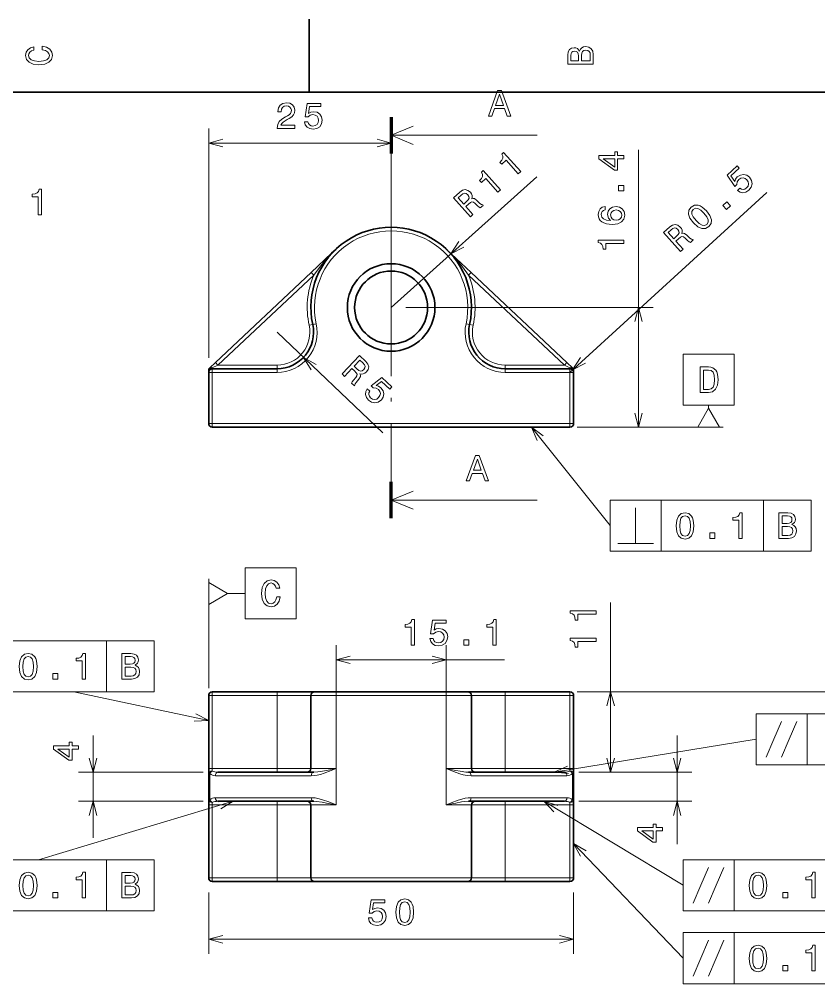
# Model space of a CAD drawing. Extents: x 0 to 297, y 0 to 210.
# Drawn here: x 108.8 to 218.3, y 77.8 to 210 of the extents above; entities that cross this region are included whole.
import ezdxf

# ---------------------------------------------------------------- set-up
doc = ezdxf.new("R2010")
doc.units = 0
doc.linetypes.add('DASHDOT', pattern=[18.5, 12, -3, 0.5, -3])

msp = doc.modelspace()

# ---------------------------------------------------------------- linework, layer by layer
at = {"color": 7, "lineweight": 35, "ltscale": 0.25}
for p, q in [((148.5, 200), (148.5, 210)), ((134.7323, 117.308624), (134.7323, 107.308624)), ((148.7323, 107.308624), (148.7323, 117.308624)), ((170.7323, 107.308624), (170.7323, 117.308624)), ((184.7323, 117.308624), (184.7323, 107.308624)), ((134.7323, 102.308624), (134.7323, 92.308624)), ((148.7323, 92.308624), (148.7323, 102.308624)), ((170.7323, 92.308624), (170.7323, 102.308624)), ((184.7323, 102.308624), (184.7323, 92.308624))]:
    msp.add_line(p, q, dxfattribs=at)
at = {"color": 7, "lineweight": 35}
for p, q in [((287, 200), (10, 200)), ((184.2323, 154.097275), (135.2323, 154.097275))]:
    msp.add_line(p, q, dxfattribs=at)
at = {"color": 7, "lineweight": 100, "ltscale": 0.125}
for p, q in [((159.7323, 196.597275), (159.7323, 191.597275)), ((159.7323, 141.597275), (159.7323, 146.597275))]:
    msp.add_line(p, q, dxfattribs=at)
at = {"color": 7, "lineweight": 13}
for p, q in [((134.7323, 163.597275), (134.7323, 195.040405)), ((159.7323, 172.497269), (159.7323, 195.040405)), ((134.7323, 193.040405), (159.7323, 193.040405)), ((159.7323, 194.097275), (179.7323, 194.097275)), ((193.628357, 154.097275), (193.628357, 192.10495)), ((159.7323, 170.497269), (179.683655, 188.40303)), ((184.2323, 161.597275), (211.184753, 186.247543)), ((161.7323, 170.497269), (195.628357, 170.497269)), ((144.097717, 167.097275), (158.586304, 153.310287)), ((184.2323, 154.597275), (135.2323, 154.597275)), ((159.7323, 144.097275), (179.7323, 144.097275)), ((189.7323, 144.097275), (217.276398, 144.097275)), ((189.7323, 137.097275), (217.276398, 137.097275)), ((189.804993, 106.808624), (189.804993, 130.07933)), ((99.7323, 124.808624), (127.27639, 124.808624)), ((99.7323, 117.808624), (127.27639, 117.808624)), ((219.7323, 117.808624), (185.2323, 117.808624)), ((209.7323, 114.808624), (237.276398, 114.808624)), ((209.7323, 107.808624), (237.276398, 107.808624)), ((138.106567, 102.808624), (111.411423, 94.808624)), ((99.7323, 94.808624), (127.27639, 94.808624)), ((199.7323, 94.808624), (227.276398, 94.808624)), ((99.7323, 87.808624), (127.27639, 87.808624)), ((199.7323, 87.808624), (227.276398, 87.808624)), ((199.7323, 84.808624), (227.276398, 84.808624)), ((134.7323, 83.902847), (184.7323, 83.902847)), ((199.7323, 77.808624), (227.276398, 77.808624))]:
    msp.add_line(p, q, dxfattribs=at)
at = {"color": 7, "linetype": 'DASHDOT', "lineweight": 13}
msp.add_line((159.7323, 191.597275), (159.7323, 146.597275), dxfattribs=at)
at = {"color": 7, "lineweight": 35, "ltscale": 0.020853}
msp.add_line((151.580276, 177.931351), (152.188095, 178.502594), dxfattribs=at)
at = {"color": 7, "lineweight": 35, "ltscale": 0.117261}
msp.add_line((170.683426, 175.300705), (167.265549, 178.512894), dxfattribs=at)
at = {"color": 7, "lineweight": 35, "ltscale": 0.096031}
msp.add_line((151.580276, 177.931351), (148.781174, 175.300705), dxfattribs=at)
at = {"color": 7, "lineweight": 35, "ltscale": 0.450436}
for p, q in [((148.781174, 175.300705), (135.651993, 162.961624)), ((183.812607, 162.961624), (170.683426, 175.300705))]:
    msp.add_line(p, q, dxfattribs=at)
at = {"color": 7, "lineweight": 13, "ltscale": 0.450436}
for p, q in [((149.123596, 174.936356), (135.994415, 162.597275)), ((183.470184, 162.597275), (170.341003, 174.936356))]:
    msp.add_line(p, q, dxfattribs=at)
at = {"color": 7, "lineweight": 13, "ltscale": 0.0125}
for p, q in [((149.123596, 174.936356), (148.781174, 175.300705)), ((170.683426, 175.300705), (170.341003, 174.936356)), ((148.983521, 168.159775), (148.494949, 168.053528)), ((148.983521, 168.159775), (149.472107, 168.266022)), ((170.481079, 168.159775), (169.992493, 168.266022)), ((170.481079, 168.159775), (170.96965, 168.053528)), ((135.994415, 162.597275), (135.651993, 162.961624)), ((144.097717, 162.097275), (144.097717, 162.597275)), ((175.366882, 162.097275), (175.366882, 162.597275)), ((183.812607, 162.961624), (183.470184, 162.597275)), ((135.2323, 161.597275), (134.7323, 161.597275)), ((135.2323, 161.597275), (135.2323, 162.097275)), ((144.097717, 162.097275), (144.097717, 161.597275)), ((175.366882, 162.097275), (175.366882, 161.597275)), ((184.2323, 161.597275), (184.2323, 162.097275)), ((184.7323, 161.597275), (184.2323, 161.597275)), ((135.2323, 154.597275), (134.7323, 154.597275)), ((135.2323, 154.597275), (135.2323, 154.097275)), ((184.7323, 154.597275), (184.2323, 154.597275)), ((184.2323, 154.597275), (184.2323, 154.097275)), ((205.2323, 154.097275), (204.7323, 154.097275)), ((134.7323, 133.308624), (134.7323, 132.808624)), ((135.2323, 117.308624), (135.2323, 117.808624)), ((144.097717, 117.808624), (144.097717, 117.308624)), ((175.366882, 117.808624), (175.366882, 117.308624)), ((184.2323, 117.308624), (184.2323, 117.808624)), ((135.2323, 117.308624), (134.7323, 117.308624)), ((184.7323, 117.308624), (184.2323, 117.308624)), ((135.2323, 107.308624), (134.7323, 107.308624)), ((144.097717, 106.808624), (144.097717, 107.308624)), ((175.366882, 106.808624), (175.366882, 107.308624)), ((184.7323, 107.308624), (184.2323, 107.308624)), ((135.2323, 102.308624), (134.7323, 102.308624)), ((144.097717, 102.308624), (144.097717, 102.808624)), ((175.366882, 102.308624), (175.366882, 102.808624)), ((184.7323, 102.308624), (184.2323, 102.308624)), ((135.2323, 92.308624), (134.7323, 92.308624)), ((135.2323, 91.808624), (135.2323, 92.308624)), ((144.097717, 92.308624), (144.097717, 91.808624)), ((175.366882, 92.308624), (175.366882, 91.808624)), ((184.2323, 91.808624), (184.2323, 92.308624)), ((184.7323, 92.308624), (184.2323, 92.308624))]:
    msp.add_line(p, q, dxfattribs=at)
at = {"color": 7, "lineweight": 35, "ltscale": 0.026147}
for p, q in [((135.651993, 162.961624), (134.889877, 162.245377)), ((184.574722, 162.245377), (183.812607, 162.961624))]:
    msp.add_line(p, q, dxfattribs=at)
at = {"color": 7, "lineweight": 13, "ltscale": 0.021052}
for p, q in [((135.994415, 162.597275), (135.2323, 162.239151)), ((184.2323, 162.239151), (183.470184, 162.597275))]:
    msp.add_line(p, q, dxfattribs=at)
at = {"color": 7, "lineweight": 13, "ltscale": 0.202583}
for p, q in [((144.097717, 162.597275), (135.994415, 162.597275)), ((183.470184, 162.597275), (175.366882, 162.597275))]:
    msp.add_line(p, q, dxfattribs=at)
at = {"color": 7, "lineweight": 35, "ltscale": 0.007094}
for p, q in [((134.7323, 161.597275), (134.7323, 161.881027)), ((184.7323, 161.881027), (184.7323, 161.597275))]:
    msp.add_line(p, q, dxfattribs=at)
at = {"color": 7, "lineweight": 35, "ltscale": 0.175}
for p, q in [((134.7323, 154.597275), (134.7323, 161.597275)), ((184.7323, 154.597275), (184.7323, 161.597275))]:
    msp.add_line(p, q, dxfattribs=at)
at = {"color": 7, "lineweight": 13, "ltscale": 0.003547}
for p, q in [((135.2323, 162.097275), (135.2323, 162.239151)), ((184.2323, 162.239151), (184.2323, 162.097275))]:
    msp.add_line(p, q, dxfattribs=at)
at = {"color": 7, "lineweight": 35, "ltscale": 0.221635}
for p, q in [((135.2323, 162.097275), (144.097717, 162.097275)), ((175.366882, 162.097275), (184.2323, 162.097275)), ((135.2323, 117.808624), (144.097717, 117.808624)), ((175.366882, 117.808624), (184.2323, 117.808624)), ((135.2323, 91.808624), (144.097717, 91.808624)), ((175.366882, 91.808624), (184.2323, 91.808624))]:
    msp.add_line(p, q, dxfattribs=at)
at = {"color": 7, "lineweight": 13, "ltscale": 0.221635}
for p, q in [((135.2323, 161.597275), (144.097717, 161.597275)), ((175.366882, 161.597275), (184.2323, 161.597275)), ((135.2323, 117.308624), (144.097717, 117.308624)), ((175.366882, 117.308624), (184.2323, 117.308624)), ((135.2323, 107.308624), (144.097717, 107.308624)), ((175.366882, 107.308624), (184.2323, 107.308624)), ((144.097717, 102.308624), (135.2323, 102.308624)), ((184.2323, 102.308624), (175.366882, 102.308624)), ((135.2323, 92.308624), (144.097717, 92.308624)), ((175.366882, 92.308624), (184.2323, 92.308624))]:
    msp.add_line(p, q, dxfattribs=at)
at = {"color": 7, "lineweight": 13, "ltscale": 0.175}
for p, q in [((135.2323, 154.597275), (135.2323, 161.597275)), ((184.2323, 154.597275), (184.2323, 161.597275)), ((189.7323, 144.097275), (189.7323, 137.097275)), ((196.7323, 144.097275), (196.7323, 137.097275)), ((210.740372, 144.097275), (210.740372, 137.097275)), ((217.276398, 144.097275), (217.276398, 137.097275)), ((120.740372, 124.808624), (120.740372, 117.808624)), ((127.27639, 124.808624), (127.27639, 117.808624)), ((209.7323, 114.808624), (209.7323, 107.808624)), ((216.7323, 114.808624), (216.7323, 107.808624)), ((120.740372, 94.808624), (120.740372, 87.808624)), ((127.27639, 94.808624), (127.27639, 87.808624)), ((199.7323, 94.808624), (199.7323, 87.808624)), ((206.7323, 94.808624), (206.7323, 87.808624)), ((199.7323, 84.808624), (199.7323, 77.808624)), ((206.7323, 84.808624), (206.7323, 77.808624))]:
    msp.add_line(p, q, dxfattribs=at)
at = {"color": 7, "lineweight": 13, "ltscale": 0.010048}
msp.add_line((203.2323, 156.695358), (203.2323, 157.097275), dxfattribs=at)
at = {"color": 7, "lineweight": 13, "ltscale": 0.4125}
msp.add_line((201.7323, 154.097275), (185.2323, 154.097275), dxfattribs=at)
at = {"color": 7, "lineweight": 13, "ltscale": 0.234901}
msp.add_line((186.2323, 154.097275), (195.628357, 154.097275), dxfattribs=at)
at = {"color": 7, "lineweight": 13, "ltscale": 0.060048}
msp.add_line((137.330383, 131.308624), (139.7323, 131.308624), dxfattribs=at)
at = {"color": 7, "lineweight": 13, "ltscale": 0.2875}
msp.add_line((134.7323, 129.808624), (134.7323, 118.308624), dxfattribs=at)
at = {"color": 230, "lineweight": 13, "ltscale": 0.494787}
for p, q in [((152.199051, 104.408623), (152.199051, 124.200119)), ((167.265549, 104.408623), (167.265549, 124.200119))]:
    msp.add_line(p, q, dxfattribs=at)
at = {"color": 230, "lineweight": 13}
msp.add_line((152.199051, 122.200119), (175.27887, 122.200119), dxfattribs=at)
at = {"color": 7, "lineweight": 13, "ltscale": 0.471828}
msp.add_line((134.7323, 113.90052), (116.268242, 117.808624), dxfattribs=at)
at = {"color": 7, "lineweight": 35, "ltscale": 0.128365}
msp.add_line((144.097717, 117.808624), (149.2323, 117.808624), dxfattribs=at)
at = {"color": 7, "lineweight": 35, "ltscale": 0.2625}
for p, q in [((149.2323, 117.808624), (159.7323, 117.808624)), ((159.7323, 117.808624), (170.2323, 117.808624)), ((159.7323, 91.808624), (149.2323, 91.808624)), ((170.2323, 91.808624), (159.7323, 91.808624))]:
    msp.add_line(p, q, dxfattribs=at)
at = {"color": 7, "lineweight": 35, "ltscale": 0.128326}
msp.add_line((170.233856, 117.808624), (175.366882, 117.808624), dxfattribs=at)
at = {"color": 7, "lineweight": 13, "ltscale": 0.139317}
msp.add_line((186.2323, 117.808624), (191.804993, 117.808624), dxfattribs=at)
at = {"color": 7, "lineweight": 13, "ltscale": 0.25}
for p, q in [((135.2323, 117.308624), (135.2323, 107.308624)), ((144.097717, 107.308624), (144.097717, 117.308624)), ((175.366882, 107.308624), (175.366882, 117.308624)), ((184.2323, 117.308624), (184.2323, 107.308624)), ((135.2323, 102.308624), (135.2323, 92.308624)), ((144.097717, 92.308624), (144.097717, 102.308624)), ((175.366882, 92.308624), (175.366882, 102.308624)), ((184.2323, 102.308624), (184.2323, 92.308624))]:
    msp.add_line(p, q, dxfattribs=at)
at = {"color": 7, "lineweight": 13, "ltscale": 0.115851}
for p, q in [((144.097717, 117.308624), (148.73175, 117.308624)), ((170.732849, 117.308624), (175.366882, 117.308624)), ((148.73175, 107.308624), (144.097717, 107.308624)), ((175.366882, 107.308624), (170.732849, 107.308624)), ((148.73175, 102.308624), (144.097717, 102.308624)), ((175.366882, 102.308624), (170.732849, 102.308624)), ((148.73175, 92.308624), (144.097717, 92.308624)), ((175.366882, 92.308624), (170.732849, 92.308624))]:
    msp.add_line(p, q, dxfattribs=at)
at = {"color": 7, "lineweight": 13, "ltscale": 0.275}
for p, q in [((148.7323, 117.308624), (159.7323, 117.308624)), ((159.7323, 117.308624), (170.7323, 117.308624)), ((159.7323, 92.308624), (148.7323, 92.308624)), ((170.7323, 92.308624), (159.7323, 92.308624))]:
    msp.add_line(p, q, dxfattribs=at)
at = {"color": 7, "lineweight": 13, "ltscale": 0.35}
msp.add_line((118.894974, 97.808624), (118.894974, 111.808624), dxfattribs=at)
at = {"color": 7, "lineweight": 13, "ltscale": 0.371457}
msp.add_line((198.915787, 96.950348), (198.915787, 111.808624), dxfattribs=at)
at = {"color": 7, "lineweight": 35, "ltscale": 0.017446}
for p, q in [((134.7323, 106.610779), (134.7323, 107.308624)), ((184.7323, 107.308624), (184.7323, 106.610779)), ((134.7323, 102.308624), (134.7323, 103.00647)), ((184.7323, 103.00647), (184.7323, 102.308624))]:
    msp.add_line(p, q, dxfattribs=at)
at = {"color": 7, "lineweight": 13, "ltscale": 0.008723}
for p, q in [((135.2323, 106.959702), (135.2323, 107.308624)), ((184.2323, 107.308624), (184.2323, 106.959702)), ((135.2323, 102.308624), (135.2323, 102.657547)), ((184.2323, 102.657547), (184.2323, 102.308624))]:
    msp.add_line(p, q, dxfattribs=at)
at = {"color": 7, "lineweight": 13, "ltscale": 0.086669}
for p, q in [((152.199051, 107.308624), (148.7323, 107.308624)), ((170.7323, 107.308624), (167.265549, 107.308624)), ((152.199051, 102.308624), (148.7323, 102.308624)), ((170.7323, 102.308624), (167.265549, 102.308624))]:
    msp.add_line(p, q, dxfattribs=at)
at = {"color": 7, "lineweight": 13, "ltscale": 0.125}
for p, q in [((152.199051, 102.308624), (152.199051, 107.308624)), ((167.265549, 102.308624), (167.265549, 107.308624))]:
    msp.add_line(p, q, dxfattribs=at)
at = {"color": 7, "lineweight": 13, "ltscale": 0.427486}
for p, q in [((133.994415, 106.808624), (116.894974, 106.808624)), ((133.994415, 102.808624), (116.894974, 102.808624))]:
    msp.add_line(p, q, dxfattribs=at)
at = {"color": 7, "lineweight": 13, "ltscale": 0.003939}
for p, q in [((134.889877, 106.610779), (134.7323, 106.610779)), ((184.7323, 106.610779), (184.574722, 106.610779)), ((134.889877, 103.00647), (134.7323, 103.00647)), ((184.7323, 103.00647), (184.574722, 103.00647))]:
    msp.add_line(p, q, dxfattribs=at)
at = {"color": 7, "lineweight": 35, "ltscale": 0.090108}
for p, q in [((134.7323, 103.00647), (134.7323, 106.610779)), ((184.7323, 103.00647), (184.7323, 106.610779))]:
    msp.add_line(p, q, dxfattribs=at)
at = {"color": 7, "lineweight": 13, "ltscale": 0.090108}
for p, q in [((134.889877, 103.00647), (134.889877, 106.610779)), ((184.574722, 103.00647), (184.574722, 106.610779))]:
    msp.add_line(p, q, dxfattribs=at)
at = {"color": 7, "lineweight": 13, "ltscale": 0.32823}
for p, q in [((148.781174, 106.308624), (135.651993, 106.308624)), ((183.812607, 106.308624), (170.683426, 106.308624)), ((148.781174, 103.308624), (135.651993, 103.308624)), ((183.812607, 103.308624), (170.683426, 103.308624))]:
    msp.add_line(p, q, dxfattribs=at)
at = {"color": 7, "lineweight": 35, "ltscale": 0.32823}
for p, q in [((149.123596, 106.808624), (135.994415, 106.808624)), ((183.470184, 106.808624), (170.341003, 106.808624)), ((149.123596, 102.808624), (135.994415, 102.808624)), ((183.470184, 102.808624), (170.341003, 102.808624))]:
    msp.add_line(p, q, dxfattribs=at)
at = {"color": 7, "lineweight": 13, "ltscale": 0.38614}
for p, q in [((185.470184, 106.808624), (200.915787, 106.808624)), ((185.470184, 102.808624), (200.915787, 102.808624))]:
    msp.add_line(p, q, dxfattribs=at)
at = {"color": 7, "lineweight": 13, "ltscale": 0.15837}
msp.add_line((185.470184, 106.808624), (191.804993, 106.808624), dxfattribs=at)
at = {"color": 7, "lineweight": 35, "ltscale": 0.133813}
msp.add_line((149.450241, 91.808624), (144.097717, 91.808624), dxfattribs=at)
at = {"color": 7, "lineweight": 35, "ltscale": 0.128373}
msp.add_line((175.366882, 91.808624), (170.231949, 91.808624), dxfattribs=at)
at = {"color": 7, "lineweight": 13, "ltscale": 0.210144}
for p, q in [((134.7323, 90.308624), (134.7323, 81.902847)), ((184.7323, 90.308624), (184.7323, 81.902847))]:
    msp.add_line(p, q, dxfattribs=at)
at = {"color": 7, "lineweight": 13}
for points in [[(111.93206, 205.817017), (112.35569, 205.716141), (112.658287, 205.549713), (112.844887, 205.317734), (112.905403, 205.045395), (112.814629, 204.71759), (112.54229, 204.460388), (112.098488, 204.28891), (111.483215, 204.233429), (110.872986, 204.28891), (110.424141, 204.455338), (110.151802, 204.71254), (110.055984, 205.045395), (110.106415, 205.287476), (110.247627, 205.494247), (110.474571, 205.655624), (110.787247, 205.766571), (110.787247, 206.245682), (110.308144, 206.094391), (109.94503, 205.832138), (109.718086, 205.474075), (109.637398, 205.045395), (109.763474, 204.510818), (110.116501, 204.10231), (110.696472, 203.840057), (111.483215, 203.749283), (112.269958, 203.840057), (112.84993, 204.10231), (113.208, 204.510818), (113.329041, 205.045395), (113.233215, 205.51442), (112.965927, 205.892654), (112.527161, 206.159943), (111.93206, 206.301163)], [(185.542007, 205.630417), (185.249496, 205.983429), (185.052811, 206.074219), (184.81073, 206.104477), (184.432495, 206.03891), (184.160156, 205.842224), (183.993729, 205.524506), (183.933212, 205.080704), (183.933212, 203.835022), (187.433212, 203.835022), (187.433212, 205.151306), (187.36261, 205.620331), (187.155838, 205.968307), (186.828018, 206.185165), (186.384216, 206.260818), (186.08667, 206.215424), (185.839554, 206.094391), (185.65799, 205.897705)], [(185.385666, 204.984879), (185.385666, 204.298996), (184.351807, 204.298996), (184.351807, 205.025223), (184.382065, 205.297562), (184.472839, 205.489197), (184.629181, 205.605194), (184.86116, 205.645538), (185.093155, 205.600143), (185.254532, 205.479111), (185.355408, 205.272339)], [(187.014618, 205.095825), (187.014618, 204.298996), (185.809296, 204.298996), (185.809296, 205.050446), (185.844589, 205.368164), (185.9505, 205.595108), (186.132065, 205.731277), (186.394302, 205.776657), (186.671692, 205.731277), (186.863327, 205.605194), (186.979324, 205.393372)], [(173.050369, 196.722275), (173.514359, 196.722275), (173.882507, 197.751099), (175.27948, 197.751099), (175.647644, 196.722275), (176.121704, 196.722275), (174.840729, 200.227325), (174.326309, 200.227325)], [(174.0439, 198.179764), (174.583511, 199.722992), (175.123138, 198.179764)], [(144.133743, 195.040405), (146.539368, 195.040405), (146.539368, 195.474121), (144.638062, 195.474121), (144.743973, 195.711151), (144.925522, 195.907837), (145.485321, 196.265915), (145.782883, 196.417206), (146.115723, 196.634064), (146.352768, 196.88623), (146.488922, 197.183777), (146.539368, 197.521667), (146.453629, 197.945313), (146.216599, 198.278152), (145.853485, 198.489975), (145.38446, 198.565613), (144.900314, 198.479889), (144.53215, 198.242859), (144.29512, 197.864609), (144.214432, 197.365326), (144.214432, 197.294724), (144.67337, 197.294724), (144.67337, 197.335083), (144.71875, 197.678009), (144.854919, 197.930176), (145.071777, 198.091553), (145.359253, 198.147034), (145.651749, 198.096603), (145.868607, 197.97052), (146.009827, 197.773834), (146.060257, 197.526718), (146.024948, 197.294724), (145.929138, 197.098038), (145.767746, 196.926575), (145.545837, 196.775269), (145.248291, 196.613892), (144.754059, 196.301208), (144.406082, 195.968353), (144.19931, 195.564896), (144.133743, 195.055542)], [(147.849594, 195.953232), (147.960541, 195.539688), (148.207657, 195.216919), (148.57077, 195.015198), (149.034744, 194.939545), (149.544113, 195.030319), (149.942535, 195.277435), (150.194687, 195.670807), (150.290512, 196.17514), (150.204773, 196.64415), (149.962708, 197.012299), (149.584457, 197.249344), (149.095276, 197.335083), (148.717026, 197.274551), (148.424515, 197.108124), (148.565735, 198.051208), (150.098877, 198.051208), (150.098877, 198.464752), (148.227829, 198.464752), (147.950455, 196.608856), (148.353912, 196.608856), (148.646423, 196.845886), (149.019623, 196.93161), (149.342392, 196.876144), (149.589508, 196.714752), (149.74585, 196.467636), (149.801315, 196.149918), (149.74585, 195.832184), (149.584457, 195.585083), (149.337341, 195.428741), (149.019623, 195.37326), (148.752335, 195.408569), (148.545563, 195.524551), (148.394257, 195.706116), (148.318604, 195.953232)], [(177.150497, 188.81694), (177.49205, 189.123474), (175.137482, 191.74704), (174.882248, 191.517975), (175.020172, 191.228394), (175.023163, 190.953247), (174.897568, 190.677887), (174.639267, 190.391861), (174.878433, 190.125381), (175.486465, 190.671082)], [(191.628357, 190.864319), (191.628357, 191.318207), (190.760925, 191.318207), (190.760925, 191.81749), (190.357468, 191.81749), (190.357468, 191.318207), (188.20401, 191.318207), (188.20401, 190.859283), (190.317123, 189.326141), (190.760925, 189.326141), (190.760925, 190.864319)], [(190.357468, 189.749771), (188.789017, 190.864319), (190.357468, 190.864319)], [(174.370041, 186.321564), (174.711594, 186.628082), (172.35701, 189.251663), (172.101791, 189.022598), (172.239716, 188.733017), (172.242691, 188.457855), (172.117111, 188.182526), (171.85881, 187.896484), (172.097961, 187.630005), (172.706009, 188.17569)], [(207.175827, 186.528381), (207.536804, 186.298111), (207.936981, 186.226715), (208.34108, 186.322906), (208.734512, 186.580215), (209.049118, 186.990967), (209.176331, 187.442215), (209.096924, 187.902664), (208.827271, 188.339478), (208.447479, 188.627716), (208.020386, 188.736023), (207.581299, 188.655655), (207.162445, 188.388763), (206.924179, 188.088837), (206.820648, 187.768616), (206.288376, 188.559845), (207.419708, 189.594543), (207.140625, 189.899704), (205.759949, 188.636963), (206.807785, 187.080261), (207.105515, 187.352539), (207.161392, 187.724869), (207.378922, 188.039993), (207.654541, 188.216888), (207.945801, 188.264587), (208.227936, 188.187744), (208.483307, 187.990723), (208.656799, 187.718842), (208.704498, 187.427567), (208.627655, 187.145416), (208.430634, 186.89006), (208.209564, 186.735718), (207.978699, 186.681763), (207.744537, 186.713623), (207.521927, 186.844925)], [(111.381828, 183.193817), (111.840759, 183.193817), (111.840759, 186.71904), (111.497818, 186.71904), (111.407043, 186.411392), (111.225487, 186.20462), (110.948105, 186.083588), (110.564819, 186.043243), (110.564819, 185.685165), (111.381828, 185.685165)], [(170.596878, 182.935257), (170.945938, 183.248535), (169.958969, 184.348251), (170.315536, 184.668259), (170.588379, 184.892792), (170.800674, 184.988464), (171.001923, 184.94545), (171.23819, 184.75769), (171.56012, 184.436722), (171.781387, 184.235489), (171.944321, 184.144547), (172.338425, 184.498245), (172.274414, 184.56955), (172.093781, 184.597168), (171.888596, 184.765396), (171.485046, 185.162186), (171.141647, 185.416443), (170.967743, 185.436554), (170.768631, 185.386612), (170.834549, 185.615173), (170.821747, 185.840866), (170.741089, 186.066635), (170.585083, 186.285782), (170.249573, 186.553894), (169.887238, 186.655609), (169.511505, 186.575928), (169.129913, 186.321548), (168.259155, 185.54007)], [(191.628357, 186.502945), (191.628357, 187.198914), (190.876923, 187.198914), (190.876923, 186.502945)], [(169.318649, 185.914948), (169.56781, 186.0979), (169.793213, 186.171432), (170.012451, 186.131012), (170.231491, 185.954895), (170.389343, 185.703522), (170.405899, 185.481201), (170.293869, 185.258698), (170.074249, 185.02771), (169.672653, 184.667282), (168.894531, 185.534302)], [(189.071442, 184.325272), (188.662933, 184.229446), (188.360352, 184.007553), (188.168701, 183.664612), (188.103134, 183.22081), (188.138443, 182.923248), (188.234268, 182.666046), (188.39061, 182.439102), (188.612503, 182.247467), (188.889893, 182.096161), (189.227783, 181.985214), (189.62619, 181.914612), (190.075043, 181.89444), (190.791183, 181.975128), (191.310638, 182.222244), (191.623322, 182.620667), (191.729218, 183.165329), (191.638443, 183.654526), (191.401413, 184.027725), (191.028214, 184.269806), (190.554153, 184.35553), (190.075043, 184.269806), (189.706879, 184.037811), (189.474899, 183.679749), (189.394211, 183.235931), (189.495071, 182.756836), (189.782532, 182.398758), (189.227783, 182.474411), (188.829361, 182.635788), (188.592331, 182.882904), (188.511642, 183.225845), (188.551987, 183.478012), (188.657898, 183.669647), (188.834412, 183.795731), (189.071442, 183.861298)], [(190.559189, 183.866333), (190.876923, 183.810867), (191.118988, 183.669647), (191.28038, 183.442703), (191.330811, 183.160294), (191.28038, 182.862732), (191.124039, 182.635788), (190.881958, 182.489532), (190.56424, 182.444153), (190.251556, 182.494583), (190.014526, 182.635788), (189.86322, 182.867783), (189.807755, 183.180466), (189.86322, 183.452789), (190.009476, 183.669647), (190.246521, 183.810867)], [(201.15033, 182.097412), (201.740524, 181.564194), (202.296646, 181.307358), (202.807205, 181.309555), (203.269119, 181.581665), (203.577545, 182.014114), (203.625214, 182.522446), (203.415207, 183.095825), (202.940384, 183.734543), (202.349869, 184.260651), (202.068146, 184.426712), (201.794067, 184.524612), (201.283508, 184.5224), (200.821915, 184.257416), (200.513168, 183.817856), (200.468903, 183.305786), (200.675201, 182.729019)], [(201.507599, 182.424164), (201.125534, 182.901688), (200.922455, 183.310547), (200.916351, 183.653503), (201.104416, 183.948532), (201.411301, 184.106186), (201.75235, 184.06955), (202.14151, 183.830872), (202.583115, 183.407806), (202.968582, 182.926544), (203.171661, 182.517685), (203.17778, 182.174728), (202.990021, 181.886826), (202.682816, 181.722046), (202.341766, 181.758682), (201.952621, 181.99736)], [(205.701141, 183.942642), (206.214722, 184.412338), (205.707581, 184.966843), (205.194, 184.497147)], [(199.392883, 178.173218), (199.738983, 178.489761), (198.74173, 179.580154), (199.095276, 179.903503), (199.365997, 180.130585), (199.577393, 180.228241), (199.779022, 180.187119), (200.017044, 180.001587), (200.34198, 179.68367), (200.565125, 179.484528), (200.728912, 179.395126), (201.119659, 179.752502), (201.054993, 179.823212), (200.8741, 179.849121), (200.667343, 180.015411), (200.260086, 180.408401), (199.914322, 180.659424), (199.740234, 180.677902), (199.541595, 180.626068), (199.605362, 180.855255), (199.590439, 181.080811), (199.50766, 181.305817), (199.349594, 181.523483), (199.011597, 181.788437), (198.648315, 181.886749), (198.273346, 181.803528), (197.894165, 181.545578), (197.030777, 180.755936)], [(198.086716, 181.140762), (198.334152, 181.32605), (198.558838, 181.401703), (198.778442, 181.363342), (198.999146, 181.189301), (199.159332, 180.939407), (199.177979, 180.717255), (199.068054, 180.493713), (198.850616, 180.260666), (198.452423, 179.896484), (197.666183, 180.756149)], [(191.628357, 179.288101), (191.628357, 179.74704), (188.103134, 179.74704), (188.103134, 179.404099), (188.410782, 179.313309), (188.617554, 179.13176), (188.738586, 178.854385), (188.778931, 178.4711), (189.137009, 178.4711), (189.137009, 179.288101)], [(199.7323, 164.097275), (199.7323, 157.097275), (206.7323, 157.097275), (206.7323, 164.097275)], [(153.005676, 161.38147), (153.345459, 161.058151), (154.36409, 162.128616), (154.711166, 161.79834), (154.956482, 161.544022), (155.068558, 161.339905), (155.041519, 161.13591), (154.872925, 160.88559), (154.578308, 160.539398), (154.395111, 160.302979), (154.317276, 160.133392), (154.700882, 159.768356), (154.766937, 159.837769), (154.780258, 160.02002), (154.931808, 160.237823), (155.295609, 160.671341), (155.522049, 161.033676), (155.528412, 161.208633), (155.462936, 161.403198), (155.695999, 161.355484), (155.919968, 161.386002), (156.138702, 161.484177), (156.344879, 161.656952), (156.585754, 162.012512), (156.658646, 162.381744), (156.549622, 162.750031), (156.266006, 163.110413), (155.418411, 163.916977)], [(155.875519, 162.890259), (156.077515, 162.656265), (156.168564, 162.437363), (156.145523, 162.215622), (155.987198, 161.983398), (155.749023, 161.806259), (155.528702, 161.772263), (155.298065, 161.866409), (155.050507, 162.067169), (154.659592, 162.439163), (155.462677, 163.283112)], [(203.227264, 162.347275), (202.062271, 162.347275), (202.062271, 158.847275), (203.227264, 158.847275), (203.776962, 158.958221), (204.185471, 159.296127), (204.437622, 159.84584), (204.528412, 160.597275), (204.447723, 161.363846), (204.346848, 161.666443), (204.205643, 161.908508), (203.797134, 162.236328), (203.529846, 162.317017)], [(203.191956, 161.92868), (203.575241, 161.853043), (203.837494, 161.621048), (203.99382, 161.207504), (204.04425, 160.597275), (203.988785, 160.007217), (203.832443, 159.593674), (203.565155, 159.346558), (203.191956, 159.265869), (202.531281, 159.265869), (202.531281, 161.92868)], [(156.467407, 159.347427), (156.262711, 158.971359), (156.219238, 158.5672), (156.343216, 158.170746), (156.627197, 157.796097), (157.058777, 157.510727), (157.517746, 157.4151), (157.971588, 157.526245), (158.388657, 157.825531), (158.649872, 158.224411), (158.728287, 158.65799), (158.617676, 159.090439), (158.322388, 159.489777), (158.006668, 159.70668), (157.680038, 159.78775), (158.432449, 160.373596), (159.543106, 159.316727), (159.828171, 159.616318), (158.472748, 160.906113), (156.992432, 159.752853), (157.284714, 159.474731), (157.660004, 159.444794), (157.989471, 159.249649), (158.185043, 158.986954), (158.252823, 158.699692), (158.195724, 158.412903), (158.016891, 158.144501), (157.757675, 157.952576), (157.470413, 157.884796), (157.183624, 157.941895), (156.915222, 158.120728), (156.745911, 158.330551), (156.676086, 158.557129), (156.691635, 158.792938), (156.80719, 159.024109)], [(204.7323, 154.097275), (203.2323, 156.695358), (201.7323, 154.097275)], [(170.014343, 146.722275), (170.478333, 146.722275), (170.846481, 147.751099), (172.243454, 147.751099), (172.611618, 146.722275), (173.085678, 146.722275), (171.804703, 150.227325), (171.290283, 150.227325)], [(171.007874, 148.179764), (171.547485, 149.722992), (172.087112, 148.179764)], [(139.7323, 134.808624), (139.7323, 127.808624), (146.7323, 127.808624), (146.7323, 134.808624)], [(134.7323, 129.808624), (137.330383, 131.308624), (134.7323, 132.808624)], [(144.049301, 130.859772), (143.948441, 130.436142), (143.782013, 130.133545), (143.550018, 129.94696), (143.277695, 129.886429), (142.949875, 129.977219), (142.692673, 130.249542), (142.52121, 130.693344), (142.465729, 131.308624), (142.52121, 131.918854), (142.687637, 132.367706), (142.944839, 132.64003), (143.277695, 132.735855), (143.51976, 132.685425), (143.726532, 132.54422), (143.887924, 132.317276), (143.998871, 132.004593), (144.477982, 132.004593), (144.326675, 132.483704), (144.064438, 132.846802), (143.70636, 133.073761), (143.277695, 133.154449), (142.743103, 133.028366), (142.33461, 132.675339), (142.072357, 132.095367), (141.981583, 131.308624), (142.072357, 130.521881), (142.33461, 129.94191), (142.743103, 129.583847), (143.277695, 129.462799), (143.746704, 129.558624), (144.124954, 129.825912), (144.392242, 130.264679), (144.533447, 130.859772)], [(187.804993, 128.470535), (187.804993, 128.929474), (184.27977, 128.929474), (184.27977, 128.586533), (184.587418, 128.495758), (184.794189, 128.314194), (184.915222, 128.036819), (184.955566, 127.653534), (185.313644, 127.653534), (185.313644, 128.470535)], [(187.804993, 124.734512), (187.804993, 125.193451), (184.27977, 125.193451), (184.27977, 124.85051), (184.587418, 124.759735), (184.794189, 124.578178), (184.915222, 124.300797), (184.955566, 123.917511), (185.313644, 123.917511), (185.313644, 124.734512)], [(116.894974, 109.976288), (116.894974, 110.430183), (116.027542, 110.430183), (116.027542, 110.929459), (115.624084, 110.929459), (115.624084, 110.430183), (113.470627, 110.430183), (113.470627, 109.971245), (115.58374, 108.43811), (116.027542, 108.43811), (116.027542, 109.976288)], [(115.624084, 108.86174), (114.055634, 109.976288), (115.624084, 109.976288)], [(196.915787, 98.745735), (196.915787, 99.199631), (196.048355, 99.199631), (196.048355, 99.698906), (195.644897, 99.698906), (195.644897, 99.199631), (193.49144, 99.199631), (193.49144, 98.740692), (195.604553, 97.20755), (196.048355, 97.20755), (196.048355, 98.745735)], [(195.644897, 97.631187), (194.076447, 98.745735), (195.644897, 98.745735)], [(156.613571, 86.815674), (156.724518, 86.40213), (156.971634, 86.079361), (157.334747, 85.877632), (157.798721, 85.801987), (158.30809, 85.892761), (158.706512, 86.139877), (158.958664, 86.533249), (159.054489, 87.037575), (158.96875, 87.506592), (158.726685, 87.874748), (158.348434, 88.111778), (157.859238, 88.197517), (157.481003, 88.136993), (157.188492, 87.970573), (157.329712, 88.913651), (158.862854, 88.913651), (158.862854, 89.327202), (156.991806, 89.327202), (156.714432, 87.471291), (157.117889, 87.471291), (157.4104, 87.708321), (157.7836, 87.79406), (158.106369, 87.738586), (158.353485, 87.577194), (158.509827, 87.330078), (158.565292, 87.01236), (158.509827, 86.694633), (158.348434, 86.447517), (158.101318, 86.291176), (157.7836, 86.235703), (157.516312, 86.271004), (157.30954, 86.386993), (157.158234, 86.568558), (157.082581, 86.815674)], [(160.384888, 87.612503), (160.460541, 86.820717), (160.697571, 86.255875), (161.075821, 85.912933), (161.600311, 85.801987), (162.119766, 85.912933), (162.498001, 86.255875), (162.729996, 86.820717), (162.810684, 87.612503), (162.729996, 88.399246), (162.634171, 88.711929), (162.498001, 88.969131), (162.119766, 89.312073), (161.600311, 89.428062), (161.075821, 89.312073), (160.697571, 88.964088), (160.460541, 88.399246)], [(160.869049, 87.612503), (160.909393, 88.222733), (161.035477, 88.661491), (161.262421, 88.918701), (161.600311, 89.009476), (161.933167, 88.918701), (162.16011, 88.661491), (162.286194, 88.222733), (162.326538, 87.612503), (162.286194, 86.997231), (162.16011, 86.558464), (161.933167, 86.301262), (161.600311, 86.21553), (161.262421, 86.301262), (161.035477, 86.558464), (160.909393, 86.997231)]]:
    msp.add_lwpolyline(points, close=True, dxfattribs=at)
for points in [[(162.7323, 195.33992), (159.7323, 194.097275), (162.7323, 192.85463)], [(136.664154, 193.558044), (134.7323, 193.040405), (136.664154, 192.522766)], [(157.800446, 192.522766), (159.7323, 193.040405), (157.800446, 193.558044)], [(152.1716, 178.487045), (151.350891, 177.669281), (150.728333, 176.985718), (150.0439, 176.164368), (149.123596, 174.936356)], [(170.341003, 174.936356), (169.499451, 176.064911), (168.594635, 177.146347), (167.954529, 177.834991), (167.285004, 178.494583)], [(169.010818, 179.520004), (167.918823, 177.844437), (169.702301, 178.749527)], [(194.145996, 168.56543), (193.628357, 170.497269), (193.110718, 168.56543)], [(149.476196, 162.693802), (147.719864, 163.650528), (148.762527, 161.943817)], [(185.67746, 163.620483), (184.601257, 161.934723), (186.37616, 162.856537)], [(193.110718, 156.029129), (193.628357, 154.097275), (194.145996, 156.029129)], [(178.960571, 154.097275), (189.7323, 140.597275)], [(180.570084, 152.910065), (178.960571, 154.097275), (179.760834, 152.264359)], [(162.7323, 145.33992), (159.7323, 144.097275), (162.7323, 142.85463)], [(193.2323, 138.147278), (193.2323, 140.597275), (193.2323, 143.047272)], [(190.782303, 138.147278), (193.2323, 138.147278), (195.682297, 138.147278)], [(190.322632, 115.87677), (189.804993, 117.808624), (189.287354, 115.87677)], [(132.735138, 113.794136), (134.7323, 113.90052), (132.949509, 114.806969)], [(211.132294, 108.858627), (212.182297, 111.308624), (213.2323, 113.758621)], [(213.2323, 108.858627), (214.282303, 111.308624), (215.332306, 113.758621)], [(182.064011, 106.808624), (209.7323, 111.308624)], [(118.377335, 108.740479), (118.894974, 106.808624), (119.412613, 108.740479)], [(189.287354, 108.740479), (189.804993, 106.808624), (190.322632, 108.740479)], [(198.398148, 108.740479), (198.915787, 106.808624), (199.433426, 108.740479)], [(148.781174, 106.308624), (149.171188, 106.330437), (149.611618, 106.3992), (150.043365, 106.502113), (150.540085, 106.654083), (151.510361, 107.020363), (152.199051, 107.308624)], [(149.123596, 106.808624), (149.685318, 106.843941), (150.071304, 106.895874), (150.877167, 107.039803), (152.199051, 107.308624)], [(167.265549, 107.308624), (168.581482, 107.041), (169.202332, 106.926598), (169.97197, 106.825081), (170.341003, 106.808624)], [(167.265549, 107.308624), (168.268784, 106.894287), (169.13826, 106.584877), (169.58345, 106.459854), (170.126526, 106.351585), (170.683426, 106.308624)], [(183.887711, 107.629669), (182.064011, 106.808624), (184.053909, 106.607826)], [(152.199051, 102.308624), (151.195816, 102.722961), (150.32634, 103.032372), (149.881149, 103.157394), (149.338074, 103.265663), (148.781174, 103.308624)], [(170.683426, 103.308624), (170.293411, 103.286812), (169.852982, 103.218048), (169.421234, 103.115135), (168.924515, 102.963165), (167.954239, 102.596886), (167.265549, 102.308624)], [(119.412613, 100.87677), (118.894974, 102.808624), (118.377335, 100.87677)], [(136.404633, 101.758202), (138.106567, 102.808624), (136.107437, 102.749908)], [(152.199051, 102.308624), (150.883118, 102.576248), (150.262268, 102.690651), (149.49263, 102.792168), (149.123596, 102.808624)], [(170.341003, 102.808624), (169.779282, 102.773308), (169.393295, 102.721375), (168.587433, 102.577446), (167.265549, 102.308624)], [(180.65657, 102.808624), (199.7323, 91.308624)], [(182.578278, 102.254532), (180.65657, 102.808624), (182.043777, 101.367905)], [(199.433426, 100.87677), (198.915787, 102.808624), (198.398148, 100.87677)], [(184.7323, 97.040092), (199.7323, 81.308624)], [(186.440063, 95.999161), (184.7323, 97.040092), (185.690796, 95.284737)], [(201.132294, 88.858627), (202.182297, 91.308624), (203.2323, 93.758621)], [(203.2323, 88.858627), (204.282303, 91.308624), (205.332306, 93.758621)], [(136.664154, 84.420486), (134.7323, 83.902847), (136.664154, 83.385208)], [(182.800446, 83.385208), (184.7323, 83.902847), (182.800446, 84.420486)], [(201.132294, 78.858627), (202.182297, 81.308624), (203.2323, 83.758621)], [(203.2323, 78.858627), (204.282303, 81.308624), (205.332306, 83.758621)]]:
    msp.add_lwpolyline(points, dxfattribs=at)
at = {"color": 7, "lineweight": 5}
for points in [[(198.784897, 140.556931), (198.860535, 139.765137), (199.09758, 139.200302), (199.475815, 138.857361), (200.000305, 138.746414), (200.51976, 138.857361), (200.89801, 139.200302), (201.12999, 139.765137), (201.210693, 140.556931), (201.12999, 141.343674), (201.03418, 141.656357), (200.89801, 141.913559), (200.51976, 142.2565), (200.000305, 142.372498), (199.475815, 142.2565), (199.09758, 141.908508), (198.860535, 141.343674)], [(199.269043, 140.556931), (199.309387, 141.16716), (199.435471, 141.605927), (199.662415, 141.863129), (200.000305, 141.953903), (200.33316, 141.863129), (200.560104, 141.605927), (200.686188, 141.16716), (200.726532, 140.556931), (200.686188, 139.94165), (200.560104, 139.502899), (200.33316, 139.245697), (200.000305, 139.159958), (199.662415, 139.245697), (199.435471, 139.502899), (199.309387, 139.94165)], [(207.381577, 138.847275), (207.840515, 138.847275), (207.840515, 142.372498), (207.497574, 142.372498), (207.406799, 142.06485), (207.225235, 141.858078), (206.947861, 141.737045), (206.564575, 141.696701), (206.564575, 141.338623), (207.381577, 141.338623)], [(214.638794, 140.73848), (214.991806, 141.030991), (215.082596, 141.227676), (215.112854, 141.469757), (215.047287, 141.847992), (214.850601, 142.120331), (214.532883, 142.286758), (214.089081, 142.347275), (212.843399, 142.347275), (212.843399, 138.847275), (214.159683, 138.847275), (214.628693, 138.917877), (214.976685, 139.124649), (215.193542, 139.452469), (215.269196, 139.896271), (215.223801, 140.193817), (215.102768, 140.440933), (214.906082, 140.622498)], [(213.993256, 140.894821), (213.307373, 140.894821), (213.307373, 141.92868), (214.0336, 141.92868), (214.305939, 141.898422), (214.497574, 141.807648), (214.613571, 141.651306), (214.653915, 141.419327), (214.608521, 141.187332), (214.487488, 141.025955), (214.280716, 140.925079)], [(214.104202, 139.265869), (213.307373, 139.265869), (213.307373, 140.471191), (214.058823, 140.471191), (214.376541, 140.435898), (214.603485, 140.329987), (214.739655, 140.148422), (214.785034, 139.886185), (214.739655, 139.608795), (214.613571, 139.41716), (214.401749, 139.301163)], [(203.388351, 138.847275), (204.08432, 138.847275), (204.08432, 139.598709), (203.388351, 139.598709)], [(108.784897, 121.26828), (108.860542, 120.476494), (109.097572, 119.911652), (109.475815, 119.56871), (110.000313, 119.457756), (110.51976, 119.56871), (110.898003, 119.911652), (111.129997, 120.476494), (111.210686, 121.26828), (111.129997, 122.055023), (111.034172, 122.367699), (110.898003, 122.624908), (110.51976, 122.96785), (110.000313, 123.083839), (109.475815, 122.96785), (109.097572, 122.619865), (108.860542, 122.055023)], [(117.381577, 119.558624), (117.840515, 119.558624), (117.840515, 123.083839), (117.497574, 123.083839), (117.406799, 122.776207), (117.225243, 122.569427), (116.947861, 122.448395), (116.564575, 122.408051), (116.564575, 122.04998), (117.381577, 122.04998)], [(124.638786, 121.449837), (124.991814, 121.74234), (125.082588, 121.939026), (125.112854, 122.181107), (125.047287, 122.559341), (124.850601, 122.83168), (124.532883, 122.998108), (124.089073, 123.058624), (122.843399, 123.058624), (122.843399, 119.558624), (124.159683, 119.558624), (124.6287, 119.629227), (124.976685, 119.835999), (125.193542, 120.163811), (125.269188, 120.607613), (125.223801, 120.905167), (125.10276, 121.152283), (124.906075, 121.333839)], [(109.269043, 121.26828), (109.309387, 121.87851), (109.435471, 122.317268), (109.662415, 122.574478), (110.000313, 122.665253), (110.333168, 122.574478), (110.560112, 122.317268), (110.686188, 121.87851), (110.72654, 121.26828), (110.686188, 120.653008), (110.560112, 120.214241), (110.333168, 119.957039), (110.000313, 119.871307), (109.662415, 119.957039), (109.435471, 120.214241), (109.309387, 120.653008)], [(123.993256, 121.606178), (123.307373, 121.606178), (123.307373, 122.640038), (124.0336, 122.640038), (124.305931, 122.609779), (124.497574, 122.518997), (124.613571, 122.362656), (124.653915, 122.130669), (124.608528, 121.898682), (124.487488, 121.737297), (124.280716, 121.636436)], [(113.388351, 119.558624), (114.08432, 119.558624), (114.08432, 120.310066), (113.388351, 120.310066)], [(124.104202, 119.977211), (123.307373, 119.977211), (123.307373, 121.182541), (124.058815, 121.182541), (124.376541, 121.14724), (124.603485, 121.041336), (124.739655, 120.859779), (124.785042, 120.597527), (124.739655, 120.320152), (124.613571, 120.12851), (124.401756, 120.012512)], [(108.784897, 91.26828), (108.860542, 90.476494), (109.097572, 89.911652), (109.475815, 89.56871), (110.000313, 89.457756), (110.51976, 89.56871), (110.898003, 89.911652), (111.129997, 90.476494), (111.210686, 91.26828), (111.129997, 92.055023), (111.034172, 92.367699), (110.898003, 92.624908), (110.51976, 92.96785), (110.000313, 93.083839), (109.475815, 92.96785), (109.097572, 92.619865), (108.860542, 92.055023)], [(109.269043, 91.26828), (109.309387, 91.87851), (109.435471, 92.317268), (109.662415, 92.574478), (110.000313, 92.665253), (110.333168, 92.574478), (110.560112, 92.317268), (110.686188, 91.87851), (110.72654, 91.26828), (110.686188, 90.653008), (110.560112, 90.214241), (110.333168, 89.957039), (110.000313, 89.871307), (109.662415, 89.957039), (109.435471, 90.214241), (109.309387, 90.653008)], [(117.381577, 89.558624), (117.840515, 89.558624), (117.840515, 93.083839), (117.497574, 93.083839), (117.406799, 92.776207), (117.225243, 92.569427), (116.947861, 92.448395), (116.564575, 92.408051), (116.564575, 92.04998), (117.381577, 92.04998)], [(124.638786, 91.449837), (124.991814, 91.74234), (125.082588, 91.939026), (125.112854, 92.181107), (125.047287, 92.559341), (124.850601, 92.83168), (124.532883, 92.998108), (124.089073, 93.058624), (122.843399, 93.058624), (122.843399, 89.558624), (124.159683, 89.558624), (124.6287, 89.629227), (124.976685, 89.835999), (125.193542, 90.163811), (125.269188, 90.607613), (125.223801, 90.905167), (125.10276, 91.152283), (124.906075, 91.333839)], [(123.993256, 91.606178), (123.307373, 91.606178), (123.307373, 92.640038), (124.0336, 92.640038), (124.305931, 92.609779), (124.497574, 92.518997), (124.613571, 92.362656), (124.653915, 92.130669), (124.608528, 91.898682), (124.487488, 91.737297), (124.280716, 91.636436)], [(208.784897, 91.26828), (208.860535, 90.476494), (209.09758, 89.911652), (209.475815, 89.56871), (210.000305, 89.457756), (210.51976, 89.56871), (210.89801, 89.911652), (211.12999, 90.476494), (211.210693, 91.26828), (211.12999, 92.055023), (211.03418, 92.367699), (210.89801, 92.624908), (210.51976, 92.96785), (210.000305, 93.083839), (209.475815, 92.96785), (209.09758, 92.619865), (208.860535, 92.055023)], [(209.269043, 91.26828), (209.309387, 91.87851), (209.435471, 92.317268), (209.662415, 92.574478), (210.000305, 92.665253), (210.33316, 92.574478), (210.560104, 92.317268), (210.686188, 91.87851), (210.726532, 91.26828), (210.686188, 90.653008), (210.560104, 90.214241), (210.33316, 89.957039), (210.000305, 89.871307), (209.662415, 89.957039), (209.435471, 90.214241), (209.309387, 90.653008)], [(217.381577, 89.558624), (217.840515, 89.558624), (217.840515, 93.083839), (217.497574, 93.083839), (217.406799, 92.776207), (217.225235, 92.569427), (216.947861, 92.448395), (216.564575, 92.408051), (216.564575, 92.04998), (217.381577, 92.04998)], [(113.388351, 89.558624), (114.08432, 89.558624), (114.08432, 90.310066), (113.388351, 90.310066)], [(124.104202, 89.977211), (123.307373, 89.977211), (123.307373, 91.182541), (124.058815, 91.182541), (124.376541, 91.14724), (124.603485, 91.041336), (124.739655, 90.859779), (124.785042, 90.597527), (124.739655, 90.320152), (124.613571, 90.12851), (124.401756, 90.012512)], [(213.388351, 89.558624), (214.08432, 89.558624), (214.08432, 90.310066), (213.388351, 90.310066)], [(208.784897, 81.26828), (208.860535, 80.476494), (209.09758, 79.911652), (209.475815, 79.56871), (210.000305, 79.457756), (210.51976, 79.56871), (210.89801, 79.911652), (211.12999, 80.476494), (211.210693, 81.26828), (211.12999, 82.055023), (211.03418, 82.367699), (210.89801, 82.624908), (210.51976, 82.96785), (210.000305, 83.083839), (209.475815, 82.96785), (209.09758, 82.619865), (208.860535, 82.055023)], [(209.269043, 81.26828), (209.309387, 81.87851), (209.435471, 82.317268), (209.662415, 82.574478), (210.000305, 82.665253), (210.33316, 82.574478), (210.560104, 82.317268), (210.686188, 81.87851), (210.726532, 81.26828), (210.686188, 80.653008), (210.560104, 80.214241), (210.33316, 79.957039), (210.000305, 79.871307), (209.662415, 79.957039), (209.435471, 80.214241), (209.309387, 80.653008)], [(217.381577, 79.558624), (217.840515, 79.558624), (217.840515, 83.083839), (217.497574, 83.083839), (217.406799, 82.776207), (217.225235, 82.569427), (216.947861, 82.448395), (216.564575, 82.408051), (216.564575, 82.04998), (217.381577, 82.04998)], [(213.388351, 79.558624), (214.08432, 79.558624), (214.08432, 80.310066), (213.388351, 80.310066)]]:
    msp.add_lwpolyline(points, close=True, dxfattribs=at)
at = {"color": 230, "lineweight": 13}
for points in [[(162.462021, 124.200119), (162.920944, 124.200119), (162.920944, 127.725334), (162.578018, 127.725334), (162.487228, 127.417694), (162.305679, 127.210922), (162.028305, 127.08989), (161.64502, 127.049545), (161.64502, 126.691475), (162.462021, 126.691475)], [(165.038101, 125.112946), (165.149048, 124.699402), (165.396164, 124.376633), (165.759277, 124.174904), (166.223251, 124.099258), (166.73262, 124.190033), (167.131042, 124.437149), (167.383194, 124.830521), (167.479019, 125.334846), (167.39328, 125.803864), (167.151215, 126.17202), (166.772964, 126.40905), (166.283783, 126.494789), (165.905533, 126.434265), (165.613022, 126.267845), (165.754242, 127.210922), (167.287384, 127.210922), (167.287384, 127.624466), (165.416336, 127.624466), (165.138962, 125.768562), (165.542419, 125.768562), (165.83493, 126.005592), (166.20813, 126.091331), (166.530899, 126.035858), (166.778015, 125.874466), (166.934357, 125.62735), (166.989822, 125.309631), (166.934357, 124.991905), (166.772964, 124.744789), (166.525848, 124.588448), (166.20813, 124.532974), (165.940842, 124.568275), (165.73407, 124.684265), (165.582764, 124.865829), (165.507126, 125.112946)], [(173.67009, 124.200119), (174.129028, 124.200119), (174.129028, 127.725334), (173.786087, 127.725334), (173.695297, 127.417694), (173.513748, 127.210922), (173.236374, 127.08989), (172.853088, 127.049545), (172.853088, 126.691475), (173.67009, 126.691475)], [(169.676865, 124.200119), (170.372818, 124.200119), (170.372818, 124.951561), (169.676865, 124.951561)]]:
    msp.add_lwpolyline(points, close=True, dxfattribs=at)
for points in [[(154.130905, 122.717758), (152.199051, 122.200119), (154.130905, 121.68248)], [(165.333694, 121.68248), (167.265549, 122.200119), (165.333694, 122.717758)]]:
    msp.add_lwpolyline(points, dxfattribs=at)
at = {"color": 7, "lineweight": 35}
for radius in [6, 5]:
    msp.add_circle((159.7323, 170.497269), radius, dxfattribs=at)
for centre, radius, start, end in [((159.7323, 170.497269), 11, 347.7311, 192.2689), ((144.097717, 167.097275), 5, 269.999997, 12.2689), ((175.366882, 167.097275), 5, 167.7311, 269.999997), ((135.2323, 161.881027), 0.5, 133.223086, 180.000005), ((135.2323, 161.597275), 0.5, 90.000003, 180.000005), ((184.2323, 161.597275), 0.5, 0, 90.000003), ((184.2323, 161.881027), 0.5, 0, 46.776916), ((135.2323, 154.597275), 0.5, 180.000005, 269.999997), ((184.2323, 154.597275), 0.5, 269.999997, 360), ((135.2323, 117.308624), 0.5, 90.000003, 180.000005), ((149.2323, 117.308624), 0.5, 90.000003, 180.000005), ((170.2323, 117.308624), 0.5, 360, 90.000003), ((184.2323, 117.308624), 0.5, 0, 90.000003), ((148.2323, 107.308624), 0.5, 269.999997, 0), ((171.2323, 107.308624), 0.5, 179.999995, 269.999997), ((148.2323, 102.308624), 0.5, 0, 90.000003), ((171.2323, 102.308624), 0.5, 90.000003, 180.000005), ((135.2323, 92.308624), 0.5, 179.999995, 269.999997), ((149.2323, 92.308624), 0.5, 179.999995, 269.999997), ((170.2323, 92.308624), 0.5, 269.999997, 360), ((184.2323, 92.308624), 0.5, 269.999997, 0)]:
    msp.add_arc(centre, radius, start, end, dxfattribs=at)
at = {"color": 7, "lineweight": 13}
for centre, radius, start, end in [((159.7323, 170.497269), 10.5, 347.731101, 192.2689), ((159.7323, 170.497269), 11.5, 157.293697, 192.2689), ((159.7323, 170.497269), 11.5, 347.7311, 22.7063), ((144.097717, 167.097275), 5.5, 270.000004, 12.2689), ((144.097717, 167.097275), 4.5, 269.999997, 12.2689), ((175.366882, 167.097275), 5.5, 167.7311, 269.999997), ((175.366882, 167.097275), 4.5, 167.7311, 269.999997), ((135.645706, 107.407829), 1.098864, 226.520755, 270.327771), ((183.818909, 107.407822), 1.098851, 269.671862, 313.479442), ((135.645691, 102.209427), 1.09885, 89.67186, 133.47945), ((183.818832, 102.209778), 1.098556, 46.505542, 90.324669), ((135.646286, 103.405975), 0.855629, 207.841472, 241.051272), ((183.818314, 103.405975), 0.855629, 298.94873, 332.158534)]:
    msp.add_arc(centre, radius, start, end, dxfattribs=at)
for centre, major_axis, ratio, start_param, end_param in [((135.2323, 161.881027), (0.5, 0), 0.71625, 1.5707963268, 3.1415926536), ((135.2323, 161.881027), (0.342422, -0.364349), 0.575055, 2.1199036521, 3.1415926536), ((184.2323, 161.881027), (-0.342422, -0.364349), 0.575055, 3.1415926536, 4.1632816551), ((184.2323, 161.881027), (0.5, 0), 0.71625, 0, 1.5707963268), ((135.2323, 106.610779), (0.5, 0), 0.697844, 1.5707963268, 3.1415926536), ((135.2323, 106.610779), (0.347122, 0.359863), 0.560278, 1.0445883313, 2.0662773328), ((135.994415, 107.308624), (1.064026, 0), 0.46991, 3.9139760939, 4.7123904554), ((135.994415, 106.308624), (0, 0.5), 0.684841, 0.0000011728, 1.5708003102), ((149.123596, 106.308624), (0, 0.5), 0.684841, 0, 1.5707963268), ((170.341003, 106.308624), (0, -0.5), 0.684841, 1.5707963268, 3.1415926536), ((183.470184, 107.308624), (1.064026, 0), 0.46991, 4.7123872352, 5.5108020585), ((183.470184, 106.308624), (0, -0.5), 0.684841, 1.5707963256, 3.1415926553), ((184.2323, 106.610779), (0.5, 0), 0.697844, 6.2831853072, 7.853981634), ((184.2323, 106.610779), (0.347122, -0.359863), 0.560278, 1.0753153208, 2.0970043223), ((135.994415, 103.308624), (0, -0.5), 0.684841, 4.7123889804, 6.2831853072), ((149.123596, 103.308624), (0, -0.5), 0.684841, 4.7123889804, 6.2831853072), ((170.341003, 103.308624), (0, 0.5), 0.684841, 3.1415926536, 4.7123889804), ((183.470184, 103.308624), (0, 0.5), 0.684841, 3.1415926536, 4.7123889804), ((135.2323, 103.00647), (0.5, 0), 0.697844, 3.1415926536, 4.7123889804), ((135.994415, 102.308632), (1.064026, 0), 0.469908, 1.5707904406, 2.369208992), ((183.470184, 102.308624), (1.064026, 0), 0.469909, 0.7723834606, 1.570798782), ((184.2323, 103.00647), (0.5, 0), 0.697844, 4.7123889804, 6.2831853072)]:
    msp.add_ellipse(centre, major_axis=major_axis, ratio=ratio, start_param=start_param, end_param=end_param, dxfattribs=at)

doc.saveas('drawing.dxf')
